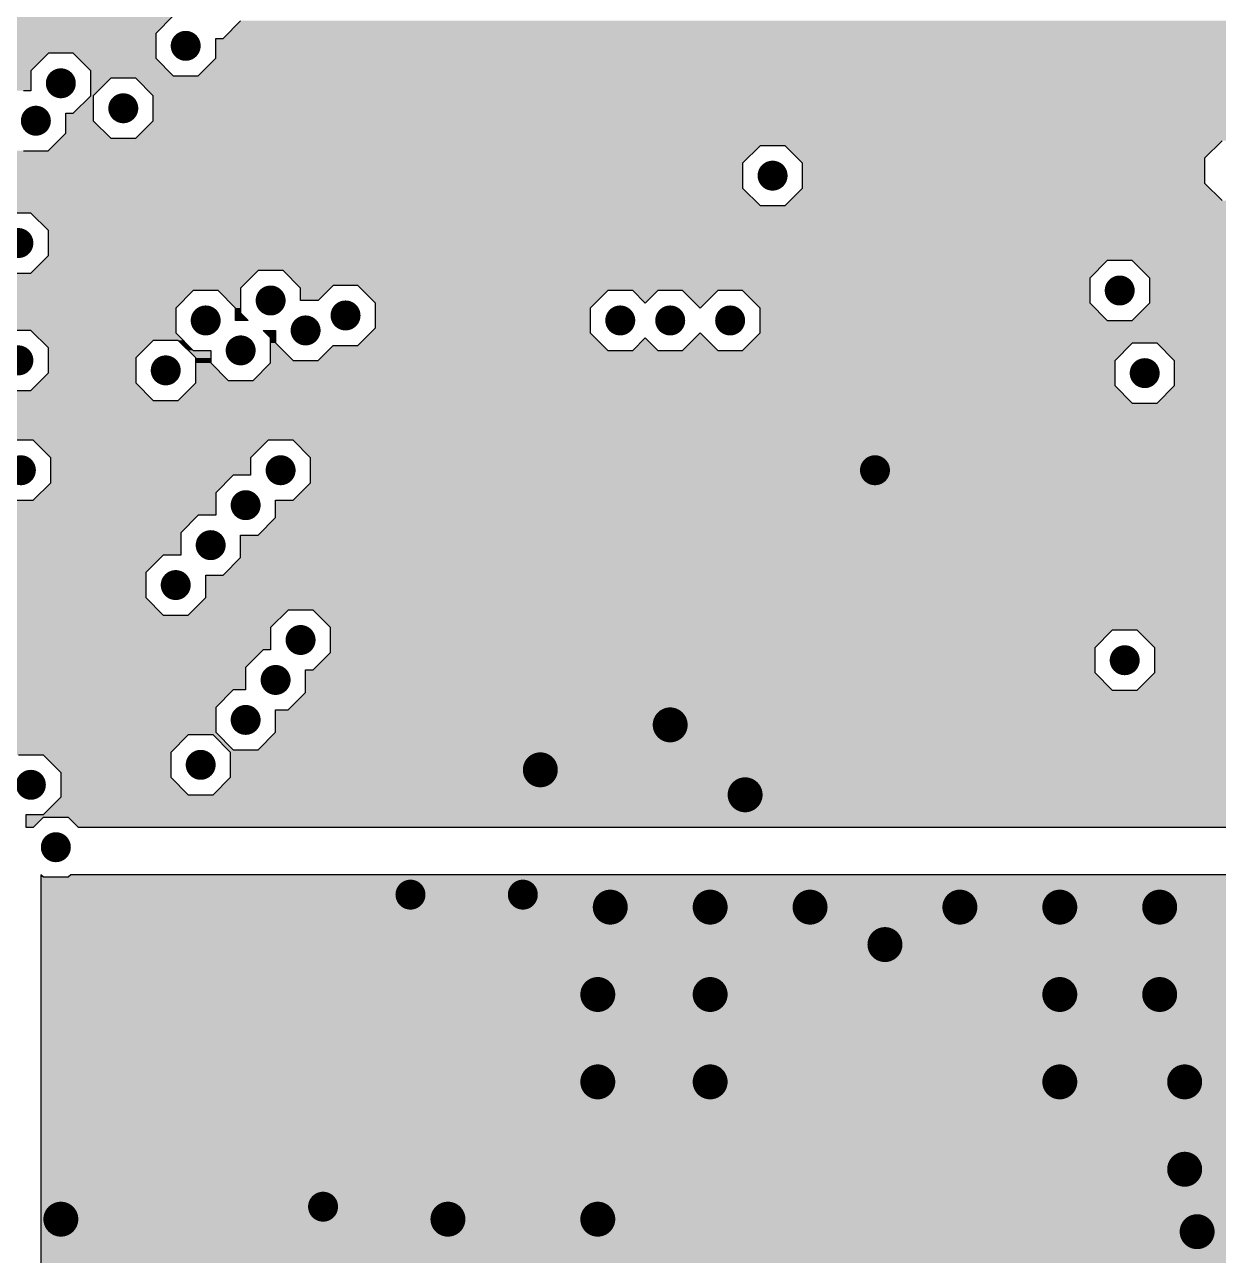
# Model space of a CAD drawing. Extents: x 295 to 953, y 10 to 290.
# Drawn here: x 640.03 to 687.83, y 111.55 to 160.85 of the extents above; entities that cross this region are included whole.
import ezdxf

# ---------------------------------------------------------------- set-up
doc = ezdxf.new("R2010")
doc.units = 0
doc.header["$LTSCALE"] = 5
doc.header["$MEASUREMENT"] = 0
doc.layers.get('0').update_dxf_attribs({"linetype": 'CONTINUOUS', "lineweight": 25})
doc.layers.add('17_GND_GBR', color=3, linetype='CONTINUOUS')

msp = doc.modelspace()

# ---------------------------------------------------------------- linework, layer by layer
for points, const_width in [([(646.178, 160, 1), (646.778, 160, 1)], 0.6), ([(641.178, 158.5, 1), (641.778, 158.5, 1)], 0.6), ([(643.678, 157.5, 1), (644.278, 157.5, 1)], 0.6), ([(640.178, 157, 1), (640.778, 157, 1)], 0.6), ([(669.678, 154.8, 1), (670.278, 154.8, 1)], 0.6), ([(639.478, 152.1, 1), (640.078, 152.1, 1)], 0.6), ([(649.578, 149.8, 1), (650.178, 149.8, 1)], 0.6), ([(683.578, 150.2, 1), (684.178, 150.2, 1)], 0.6), ([(646.978, 149, 1), (647.578, 149, 1)], 0.6), ([(652.578, 149.2, 1), (653.178, 149.2, 1)], 0.6), ([(663.578, 149, 1), (664.178, 149, 1)], 0.6), ([(665.578, 149, 1), (666.178, 149, 1)], 0.6), ([(667.978, 149, 1), (668.578, 149, 1)], 0.6), ([(650.978, 148.6, 1), (651.578, 148.6, 1)], 0.6), ([(648.378, 147.8, 1), (648.978, 147.8, 1)], 0.6), ([(639.478, 147.4, 1), (640.078, 147.4, 1)], 0.6), ([(645.378, 147, 1), (645.978, 147, 1)], 0.6), ([(684.578, 146.89, 1), (685.178, 146.89, 1)], 0.6), ([(639.578, 143, 1), (640.178, 143, 1)], 0.6), ([(649.978, 143, 1), (650.578, 143, 1)], 0.6), ([(673.778, 143, 1), (674.378, 143, 1)], 0.6), ([(648.578, 141.6, 1), (649.178, 141.6, 1)], 0.6), ([(647.178, 140, 1), (647.778, 140, 1)], 0.6), ([(645.778, 138.4, 1), (646.378, 138.4, 1)], 0.6), ([(650.778, 136.2, 1), (651.378, 136.2, 1)], 0.6), ([(683.778, 135.39, 1), (684.378, 135.39, 1)], 0.6), ([(649.778, 134.6, 1), (650.378, 134.6, 1)], 0.6), ([(648.578, 133, 1), (649.178, 133, 1)], 0.6), ([(665.528, 132.8, 1), (666.228, 132.8, 1)], 0.7), ([(646.778, 131.2, 1), (647.378, 131.2, 1)], 0.6), ([(660.328, 131, 1), (661.028, 131, 1)], 0.7), ([(639.978, 130.4, 1), (640.578, 130.4, 1)], 0.6), ([(668.528, 130, 1), (669.228, 130, 1)], 0.7), ([(640.978, 127.9, 1), (641.578, 127.9, 1)], 0.6), ([(655.178, 126, 1), (655.778, 126, 1)], 0.6), ([(659.678, 126, 1), (660.278, 126, 1)], 0.6), ([(663.128, 125.5, 1), (663.828, 125.5, 1)], 0.7), ([(667.128, 125.5, 1), (667.828, 125.5, 1)], 0.7), ([(671.128, 125.5, 1), (671.828, 125.5, 1)], 0.7), ([(677.128, 125.5, 1), (677.828, 125.5, 1)], 0.7), ([(681.128, 125.5, 1), (681.828, 125.5, 1)], 0.7), ([(685.128, 125.5, 1), (685.828, 125.5, 1)], 0.7), ([(674.128, 124, 1), (674.828, 124, 1)], 0.7), ([(662.628, 122, 1), (663.328, 122, 1)], 0.7), ([(667.128, 122, 1), (667.828, 122, 1)], 0.7), ([(681.128, 122, 1), (681.828, 122, 1)], 0.7), ([(685.128, 122, 1), (685.828, 122, 1)], 0.7), ([(662.628, 118.5, 1), (663.328, 118.5, 1)], 0.7), ([(667.128, 118.5, 1), (667.828, 118.5, 1)], 0.7), ([(681.128, 118.5, 1), (681.828, 118.5, 1)], 0.7), ([(686.128, 118.5, 1), (686.828, 118.5, 1)], 0.7), ([(686.128, 115, 1), (686.828, 115, 1)], 0.7), ([(651.678, 113.5, 1), (652.278, 113.5, 1)], 0.6), ([(641.128, 113, 1), (641.828, 113, 1)], 0.7), ([(656.628, 113, 1), (657.328, 113, 1)], 0.7), ([(662.628, 113, 1), (663.328, 113, 1)], 0.7), ([(686.628, 112.5, 1), (687.328, 112.5, 1)], 0.7)]:
    msp.add_lwpolyline(points, format="xyb", close=True, dxfattribs=dict(const_width=const_width))
at = {"layer": '17_GND_GBR', "color": 7}
for p, q in [((645.98, 161.2), (645.278, 160.498)), ((647.976, 160.3), (648.678, 161.002)), ((645.278, 160.498), (645.278, 159.502)), ((647.678, 160.3), (647.976, 160.3)), ((647.678, 159.502), (647.678, 160.3)), ((640.98, 159.7), (640.278, 158.998)), ((641.976, 159.7), (640.98, 159.7)), ((642.678, 158.998), (641.976, 159.7)), ((645.278, 159.502), (645.98, 158.8)), ((646.976, 158.8), (647.678, 159.502)), ((640.278, 158.998), (640.278, 158.2)), ((642.678, 158.002), (642.678, 158.998)), ((645.98, 158.8), (646.976, 158.8)), ((643.48, 158.7), (642.778, 157.998)), ((644.476, 158.7), (643.48, 158.7)), ((645.178, 157.998), (644.476, 158.7)), ((640.278, 158.2), (639.98, 158.2)), ((641.976, 157.3), (642.678, 158.002)), ((642.778, 157.998), (642.778, 157.002)), ((645.178, 157.002), (645.178, 157.998)), ((641.678, 157.3), (641.976, 157.3)), ((641.678, 156.502), (641.678, 157.3)), ((642.778, 157.002), (643.48, 156.3)), ((644.476, 156.3), (645.178, 157.002)), ((640.976, 155.8), (641.678, 156.502)), ((643.48, 156.3), (644.476, 156.3)), ((639.98, 155.8), (640.976, 155.8)), ((669.48, 156), (668.778, 155.298)), ((670.476, 156), (669.48, 156)), ((671.178, 155.298), (670.476, 156)), ((687.98, 156.2), (687.278, 155.498)), ((668.778, 155.298), (668.778, 154.302)), ((671.178, 154.302), (671.178, 155.298)), ((687.278, 155.498), (687.278, 154.502)), ((687.278, 154.502), (687.98, 153.8)), ((668.778, 154.302), (669.48, 153.6)), ((670.476, 153.6), (671.178, 154.302)), ((669.48, 153.6), (670.476, 153.6)), ((640.276, 153.3), (639.28, 153.3)), ((640.978, 152.598), (640.276, 153.3)), ((640.978, 151.602), (640.978, 152.598)), ((640.276, 150.9), (640.978, 151.602)), ((683.38, 151.4), (682.678, 150.698)), ((684.376, 151.4), (683.38, 151.4)), ((685.078, 150.698), (684.376, 151.4)), ((639.28, 150.9), (640.276, 150.9)), ((649.38, 151), (648.678, 150.298)), ((650.376, 151), (649.38, 151)), ((651.078, 150.298), (650.376, 151)), ((652.38, 150.4), (651.778, 149.798)), ((653.376, 150.4), (652.38, 150.4)), ((654.078, 149.698), (653.376, 150.4)), ((682.678, 150.698), (682.678, 149.702)), ((685.078, 149.702), (685.078, 150.698)), ((646.78, 150.2), (646.078, 149.498)), ((647.776, 150.2), (646.78, 150.2)), ((648.478, 149.498), (647.776, 150.2)), ((648.678, 150.298), (648.678, 149.302)), ((651.078, 149.8), (651.078, 150.298)), ((663.38, 150.2), (662.678, 149.498)), ((664.376, 150.2), (663.38, 150.2)), ((664.878, 149.698), (664.376, 150.2)), ((665.38, 150.2), (664.878, 149.698)), ((666.376, 150.2), (665.38, 150.2)), ((667.078, 149.498), (666.376, 150.2)), ((667.78, 150.2), (667.078, 149.498)), ((668.776, 150.2), (667.78, 150.2)), ((669.478, 149.498), (668.776, 150.2)), ((646.078, 149.498), (646.078, 148.502)), ((648.478, 149), (648.478, 149.498)), ((651.776, 149.8), (651.078, 149.8)), ((651.778, 149.798), (651.776, 149.8)), ((654.078, 148.702), (654.078, 149.698)), ((662.678, 149.498), (662.678, 148.502)), ((669.478, 148.502), (669.478, 149.498)), ((682.678, 149.702), (683.38, 149)), ((684.376, 149), (685.078, 149.702)), ((648.98, 149), (648.478, 149)), ((648.678, 149.302), (648.98, 149)), ((683.38, 149), (684.376, 149)), ((640.276, 148.6), (639.28, 148.6)), ((640.978, 147.898), (640.276, 148.6)), ((646.078, 148.502), (646.78, 147.8)), ((649.576, 148.6), (650.078, 148.6)), ((649.878, 148.298), (649.576, 148.6)), ((650.078, 148.6), (650.078, 148.102)), ((653.376, 148), (654.078, 148.702)), ((662.678, 148.502), (663.38, 147.8)), ((666.376, 147.8), (667.078, 148.502)), ((667.078, 148.502), (667.78, 147.8)), ((668.776, 147.8), (669.478, 148.502)), ((645.18, 148.2), (644.478, 147.498)), ((646.176, 148.2), (645.18, 148.2)), ((646.878, 147.498), (646.176, 148.2)), ((649.878, 147.302), (649.878, 148.298)), ((650.078, 148.102), (650.78, 147.4)), ((651.776, 147.4), (652.378, 148.002)), ((652.378, 148.002), (652.38, 148)), ((652.38, 148), (653.376, 148)), ((664.376, 147.8), (664.878, 148.302)), ((664.878, 148.302), (665.38, 147.8)), ((684.38, 148.09), (683.678, 147.388)), ((685.376, 148.09), (684.38, 148.09)), ((686.078, 147.388), (685.376, 148.09)), ((640.978, 146.902), (640.978, 147.898)), ((644.478, 147.498), (644.478, 146.502)), ((646.78, 147.8), (647.478, 147.8)), ((646.878, 146.502), (646.878, 147.498)), ((647.478, 147.8), (647.478, 147.302)), ((663.38, 147.8), (664.376, 147.8)), ((665.38, 147.8), (666.376, 147.8)), ((667.78, 147.8), (668.776, 147.8)), ((647.478, 147.302), (648.18, 146.6)), ((649.176, 146.6), (649.878, 147.302)), ((650.78, 147.4), (651.776, 147.4)), ((683.678, 147.388), (683.678, 146.392)), ((686.078, 146.392), (686.078, 147.388)), ((640.276, 146.2), (640.978, 146.902)), ((644.478, 146.502), (645.18, 145.8)), ((646.176, 145.8), (646.878, 146.502)), ((648.18, 146.6), (649.176, 146.6)), ((639.28, 146.2), (640.276, 146.2)), ((683.678, 146.392), (684.38, 145.69)), ((685.376, 145.69), (686.078, 146.392)), ((645.18, 145.8), (646.176, 145.8)), ((684.38, 145.69), (685.376, 145.69)), ((640.376, 144.2), (639.38, 144.2)), ((641.078, 143.498), (640.376, 144.2)), ((649.78, 144.2), (649.078, 143.498)), ((650.776, 144.2), (649.78, 144.2)), ((651.478, 143.498), (650.776, 144.2)), ((641.078, 142.502), (641.078, 143.498)), ((649.078, 143.498), (649.078, 142.8)), ((651.478, 142.502), (651.478, 143.498)), ((640.376, 141.8), (641.078, 142.502)), ((648.38, 142.8), (647.678, 142.098)), ((649.078, 142.8), (648.38, 142.8)), ((650.776, 141.8), (651.478, 142.502)), ((647.678, 142.098), (647.678, 141.2)), ((639.38, 141.8), (640.376, 141.8)), ((650.078, 141.8), (650.776, 141.8)), ((650.078, 141.102), (650.078, 141.8)), ((646.98, 141.2), (646.278, 140.498)), ((647.678, 141.2), (646.98, 141.2)), ((649.376, 140.4), (650.078, 141.102)), ((646.278, 140.498), (646.278, 139.6)), ((648.678, 140.4), (649.376, 140.4)), ((648.678, 139.502), (648.678, 140.4)), ((645.58, 139.6), (644.878, 138.898)), ((646.278, 139.6), (645.58, 139.6)), ((647.976, 138.8), (648.678, 139.502)), ((644.878, 138.898), (644.878, 137.902)), ((647.278, 138.8), (647.976, 138.8)), ((647.278, 137.902), (647.278, 138.8)), ((644.878, 137.902), (645.58, 137.2)), ((646.576, 137.2), (647.278, 137.902)), ((645.58, 137.2), (646.576, 137.2)), ((650.58, 137.4), (649.878, 136.698)), ((651.576, 137.4), (650.58, 137.4)), ((652.278, 136.698), (651.576, 137.4)), ((649.878, 136.698), (649.878, 135.8)), ((652.278, 135.702), (652.278, 136.698)), ((683.58, 136.59), (682.878, 135.888)), ((684.576, 136.59), (683.58, 136.59)), ((685.278, 135.888), (684.576, 136.59)), ((649.58, 135.8), (648.878, 135.098)), ((649.878, 135.8), (649.58, 135.8)), ((651.576, 135), (652.278, 135.702)), ((682.878, 135.888), (682.878, 134.892)), ((685.278, 134.892), (685.278, 135.888)), ((648.878, 135.098), (648.878, 134.2)), ((651.278, 135), (651.576, 135)), ((651.278, 134.102), (651.278, 135)), ((682.878, 134.892), (683.58, 134.19)), ((684.576, 134.19), (685.278, 134.892)), ((648.38, 134.2), (647.678, 133.498)), ((648.878, 134.2), (648.38, 134.2)), ((650.576, 133.4), (651.278, 134.102)), ((683.58, 134.19), (684.576, 134.19)), ((647.678, 133.498), (647.678, 132.502)), ((650.078, 133.4), (650.576, 133.4)), ((650.078, 132.502), (650.078, 133.4)), ((646.58, 132.4), (645.878, 131.698)), ((647.576, 132.4), (646.58, 132.4)), ((648.278, 131.698), (647.576, 132.4)), ((647.678, 132.502), (648.38, 131.8)), ((649.376, 131.8), (650.078, 132.502)), ((645.878, 131.698), (645.878, 130.702)), ((648.278, 130.702), (648.278, 131.698)), ((648.38, 131.8), (649.376, 131.8)), ((639.78, 131.6), (640.776, 131.6)), ((640.776, 131.6), (641.478, 130.898)), ((641.478, 130.898), (641.478, 129.902)), ((645.878, 130.702), (646.58, 130)), ((647.576, 130), (648.278, 130.702)), ((641.478, 129.902), (640.776, 129.2)), ((646.58, 130), (647.576, 130)), ((640.078, 129.2), (640.078, 128.702)), ((640.776, 129.2), (640.078, 129.2)), ((640.078, 128.702), (640.076, 128.7)), ((640.076, 128.7), (640.38, 128.7)), ((640.38, 128.7), (640.78, 129.1)), ((640.78, 129.1), (641.776, 129.1)), ((641.776, 129.1), (642.176, 128.7)), ((642.176, 128.7), (700.278, 128.7)), ((640.678, 126.8), (640.678, 86.2)), ((640.68, 126.8), (640.678, 126.8)), ((640.78, 126.7), (640.68, 126.8)), ((641.876, 126.8), (641.776, 126.7)), ((702.678, 126.8), (641.876, 126.8)), ((641.776, 126.7), (640.78, 126.7))]:
    msp.add_line(p, q, dxfattribs=at)
for points in [[(572.678, 160.502), (572.678, 161.2), (645.282, 160.502), (645.98, 161.2)], [(647.976, 160.3), (648.476, 160.8), (721.38, 160.3), (721.88, 160.8)], [(648.476, 160.8), (648.678, 161.002), (734.58, 160.8), (734.378, 161.002)], [(648.476, 160.8), (648.476, 160.8), (721.88, 160.8), (722.876, 160.8)], [(572.572, 160.396), (572.674, 160.498), (645.278, 160.396), (645.278, 160.498)], [(572.714, 160.39), (572.572, 160.396), (645.278, 160.39), (645.278, 160.396)], [(572.674, 160.498), (572.678, 160.502), (645.278, 160.498), (645.282, 160.502)], [(572.946, 160.354), (572.714, 160.39), (645.278, 160.354), (645.278, 160.39)], [(573.176, 160.298), (572.946, 160.354), (645.278, 160.298), (645.278, 160.354)], [(573.396, 160.218), (573.176, 160.298), (645.278, 160.218), (645.278, 160.298)], [(647.678, 160.098), (647.678, 160.3), (721.178, 160.098), (721.38, 160.3)], [(573.61, 160.118), (573.396, 160.218), (645.278, 160.118), (645.278, 160.218)], [(573.639, 160.1), (573.61, 160.118), (645.278, 160.1), (645.278, 160.118)], [(596.376, 159.7), (595.976, 160.1), (645.278, 159.7), (645.278, 160.1)], [(647.678, 159.9), (647.678, 160.098), (721.178, 159.9), (721.178, 160.098)], [(647.678, 159.502), (647.678, 159.9), (714.582, 159.502), (714.98, 159.9)], [(647.678, 159.9), (647.678, 159.9), (714.98, 159.9), (715.976, 159.9)], [(635.678, 158.998), (634.976, 159.7), (640.278, 158.998), (640.98, 159.7)], [(634.976, 159.7), (634.976, 159.7), (640.98, 159.7), (641.976, 159.7)], [(642.174, 159.502), (641.976, 159.7), (645.278, 159.502), (645.278, 159.7)], [(642.678, 158.998), (642.174, 159.502), (645.782, 158.998), (645.278, 159.502)], [(647.374, 159.198), (647.678, 159.502), (714.278, 159.198), (714.582, 159.502)], [(635.678, 158.2), (635.678, 158.998), (640.278, 158.2), (640.278, 158.998)], [(642.678, 158.8), (642.678, 158.998), (645.98, 158.8), (645.782, 158.998)], [(642.678, 158.7), (642.678, 158.8), (714.278, 158.7), (714.278, 158.8)], [(646.976, 158.8), (647.374, 159.198), (714.278, 158.8), (714.278, 159.198)], [(642.678, 158.002), (642.678, 158.7), (642.782, 158.002), (643.48, 158.7)], [(642.678, 158.7), (642.678, 158.7), (643.48, 158.7), (644.476, 158.7)], [(644.974, 158.202), (644.476, 158.7), (714.278, 158.202), (714.278, 158.7)], [(635.678, 158.2), (635.678, 158.2), (639.98, 158.2), (640.278, 158.2)], [(641.976, 157.3), (642.674, 157.998), (642.778, 157.3), (642.778, 157.998)], [(642.674, 157.998), (642.678, 158.002), (642.778, 157.998), (642.782, 158.002)], [(645.178, 157.998), (644.974, 158.202), (714.482, 157.998), (714.278, 158.202)], [(645.178, 157.5), (645.178, 157.998), (714.98, 157.5), (714.482, 157.998)], [(641.678, 157.002), (641.678, 157.3), (642.778, 157.002), (642.778, 157.3)], [(645.178, 157.002), (645.178, 157.5), (731.582, 157.002), (732.08, 157.5)], [(641.678, 156.502), (641.678, 157.002), (643.278, 156.502), (642.778, 157.002)], [(644.476, 156.3), (645.174, 156.998), (731.578, 156.3), (731.578, 156.998)], [(645.174, 156.998), (645.178, 157.002), (731.578, 156.998), (731.582, 157.002)], [(641.376, 156.2), (641.476, 156.3), (731.578, 156.2), (731.578, 156.3)], [(641.476, 156.3), (641.678, 156.502), (643.48, 156.3), (643.278, 156.502)], [(629.478, 155.298), (628.976, 155.8), (668.778, 155.298), (669.28, 155.8)], [(628.976, 155.8), (628.976, 155.8), (640.276, 155.8), (639.98, 155.8)], [(640.976, 155.8), (641.176, 156), (669.28, 155.8), (669.48, 156)], [(641.176, 156), (641.376, 156.2), (687.78, 156), (687.98, 156.2)], [(641.176, 156), (641.176, 156), (669.48, 156), (670.476, 156)], [(641.376, 156.2), (641.376, 156.2), (687.98, 156.2), (688.976, 156.2)], [(670.978, 155.498), (670.476, 156), (687.278, 155.498), (687.78, 156)], [(629.478, 154.302), (629.478, 155.298), (668.778, 154.302), (668.778, 155.298)], [(671.178, 155.298), (670.978, 155.498), (687.278, 155.298), (687.278, 155.498)], [(671.178, 154.502), (671.178, 155.298), (687.278, 154.502), (687.278, 155.298)], [(671.178, 154.302), (671.178, 154.502), (687.478, 154.302), (687.278, 154.502)], [(628.976, 153.8), (629.478, 154.302), (669.28, 153.8), (668.778, 154.302)], [(670.676, 153.8), (671.178, 154.302), (687.98, 153.8), (687.478, 154.302)], [(621.178, 153.3), (621.178, 153.6), (794.278, 153.3), (794.278, 153.6)], [(628.776, 153.6), (628.976, 153.8), (669.48, 153.6), (669.28, 153.8)], [(670.476, 153.6), (670.676, 153.8), (794.278, 153.6), (794.278, 153.8)], [(621.178, 153.3), (621.178, 153.3), (639.28, 153.3), (640.276, 153.3)], [(640.376, 153.2), (640.276, 153.3), (794.278, 153.2), (794.278, 153.3)], [(640.978, 152.598), (640.376, 153.2), (692.878, 152.598), (693.48, 153.2)], [(640.376, 153.2), (640.376, 153.2), (693.48, 153.2), (694.476, 153.2)], [(640.978, 152.498), (640.978, 152.598), (692.778, 152.498), (692.878, 152.598)], [(640.978, 151.602), (640.978, 152.498), (692.778, 151.602), (692.778, 152.498)], [(640.376, 151), (640.776, 151.4), (682.98, 151), (683.38, 151.4)], [(640.776, 151.4), (640.878, 151.502), (692.88, 151.4), (692.778, 151.502)], [(640.776, 151.4), (640.776, 151.4), (683.38, 151.4), (684.376, 151.4)], [(640.878, 151.502), (640.978, 151.602), (692.778, 151.502), (692.778, 151.602)], [(684.976, 150.8), (684.376, 151.4), (693.48, 150.8), (692.88, 151.4)], [(626.678, 150.898), (626.676, 150.9), (649.278, 150.898), (649.28, 150.9)], [(626.676, 150.9), (626.676, 150.9), (640.276, 150.9), (639.28, 150.9)], [(626.678, 150.298), (626.678, 150.898), (648.678, 150.298), (649.278, 150.898)], [(640.276, 150.9), (640.376, 151), (649.28, 150.9), (649.38, 151)], [(640.376, 151), (640.376, 151), (649.38, 151), (650.376, 151)], [(650.678, 150.698), (650.376, 151), (682.678, 150.698), (682.98, 151)], [(650.976, 150.4), (650.678, 150.698), (682.678, 150.4), (682.678, 150.698)], [(651.078, 150.298), (650.976, 150.4), (652.278, 150.298), (652.38, 150.4)], [(650.976, 150.4), (650.976, 150.4), (652.38, 150.4), (653.376, 150.4)], [(653.576, 150.2), (653.376, 150.4), (682.678, 150.2), (682.678, 150.4)], [(685.078, 150.698), (684.976, 150.8), (704.478, 150.698), (704.58, 150.8)], [(685.078, 150.498), (685.078, 150.698), (704.278, 150.498), (704.478, 150.698)], [(685.078, 149.702), (685.078, 150.498), (704.278, 149.702), (704.278, 150.498)], [(626.678, 150.2), (626.678, 150.298), (648.678, 150.2), (648.678, 150.298)], [(626.678, 150), (626.678, 150.2), (646.58, 150), (646.78, 150.2)], [(626.678, 150.2), (626.678, 150.2), (646.78, 150.2), (647.776, 150.2)], [(627.878, 149.498), (627.376, 150), (646.078, 149.498), (646.58, 150)], [(648.478, 149.498), (647.776, 150.2), (648.678, 149.498), (648.678, 150.2)], [(651.078, 149.8), (651.078, 150.298), (651.78, 149.8), (652.278, 150.298)], [(654.078, 149.698), (653.576, 150.2), (662.878, 149.698), (663.38, 150.2)], [(653.576, 150.2), (653.576, 150.2), (663.38, 150.2), (664.376, 150.2)], [(664.878, 149.698), (664.376, 150.2), (664.878, 149.698), (665.38, 150.2)], [(664.376, 150.2), (664.376, 150.2), (665.38, 150.2), (666.376, 150.2)], [(667.078, 149.498), (666.376, 150.2), (667.078, 149.498), (667.78, 150.2)], [(666.376, 150.2), (666.376, 150.2), (667.78, 150.2), (668.776, 150.2)], [(669.274, 149.702), (668.776, 150.2), (682.678, 149.702), (682.678, 150.2)], [(628.078, 149.298), (627.878, 149.498), (646.078, 149.298), (646.078, 149.498)], [(648.478, 149.302), (648.478, 149.498), (648.678, 149.302), (648.678, 149.498)], [(651.776, 149.8), (651.078, 149.8), (651.779, 149.8), (651.78, 149.8)], [(651.778, 149.798), (651.776, 149.8), (651.778, 149.798), (651.779, 149.8)], [(654.078, 149.498), (654.078, 149.698), (662.678, 149.498), (662.878, 149.698)], [(654.078, 148.702), (654.078, 149.498), (662.678, 148.702), (662.678, 149.498)], [(669.478, 149.498), (669.274, 149.702), (682.882, 149.498), (682.678, 149.702)], [(669.478, 149), (669.478, 149.498), (683.38, 149), (682.882, 149.498)], [(684.376, 149), (684.878, 149.502), (704.78, 149), (704.278, 149.502)], [(684.878, 149.502), (685.078, 149.702), (704.278, 149.502), (704.278, 149.702)], [(628.078, 148.6), (628.078, 149.298), (646.078, 148.6), (646.078, 149.298)], [(648.478, 149), (648.478, 149.302), (648.979, 149), (648.678, 149.302)], [(669.478, 148.8), (669.478, 149), (704.98, 148.8), (704.78, 149)], [(628.078, 148.6), (628.078, 148.6), (639.28, 148.6), (640.276, 148.6)], [(640.374, 148.502), (640.276, 148.6), (646.078, 148.502), (646.078, 148.6)], [(640.47, 148.406), (640.374, 148.502), (646.176, 148.406), (646.078, 148.502)], [(640.676, 148.2), (640.47, 148.406), (646.381, 148.2), (646.176, 148.406)], [(649.878, 148.298), (649.576, 148.6), (650.078, 148.298), (650.078, 148.6)], [(649.576, 148.6), (649.576, 148.6), (650.078, 148.6), (649.576, 148.6)], [(653.376, 148), (653.878, 148.502), (663.18, 148), (662.678, 148.502)], [(653.878, 148.502), (654.078, 148.702), (662.678, 148.502), (662.678, 148.702)], [(666.376, 147.8), (667.078, 148.502), (667.78, 147.8), (667.078, 148.502)], [(669.066, 148.09), (669.478, 148.502), (720.39, 148.09), (719.978, 148.502)], [(669.478, 148.602), (669.478, 148.8), (719.878, 148.602), (719.878, 148.8)], [(669.478, 148.502), (669.478, 148.602), (719.978, 148.502), (719.878, 148.602)], [(640.978, 147.898), (640.676, 148.2), (644.878, 147.898), (645.18, 148.2)], [(640.676, 148.2), (640.676, 148.2), (645.18, 148.2), (646.176, 148.2)], [(646.576, 147.8), (646.176, 148.2), (646.78, 147.8), (646.381, 148.2)], [(649.878, 148.102), (649.878, 148.298), (650.078, 148.102), (650.078, 148.298)], [(649.878, 147.406), (649.878, 148.102), (650.776, 147.406), (650.078, 148.102)], [(652.176, 147.8), (652.376, 148), (663.38, 147.8), (663.18, 148)], [(652.376, 148), (652.378, 148.002), (652.38, 148), (652.378, 148.002)], [(664.376, 147.8), (664.878, 148.302), (665.38, 147.8), (664.878, 148.302)], [(668.776, 147.8), (669.066, 148.09), (684.09, 147.8), (684.38, 148.09)], [(669.066, 148.09), (669.066, 148.09), (684.38, 148.09), (685.376, 148.09)], [(685.566, 147.9), (685.376, 148.09), (720.58, 147.9), (720.39, 148.09)], [(685.906, 147.56), (685.566, 147.9), (794.277, 147.56), (794.277, 147.9)], [(640.978, 147.498), (640.978, 147.898), (644.478, 147.498), (644.878, 147.898)], [(640.978, 146.902), (640.978, 147.498), (644.478, 146.902), (644.478, 147.498)], [(646.878, 147.498), (646.576, 147.8), (647.478, 147.498), (647.478, 147.8)], [(646.576, 147.8), (646.576, 147.8), (647.478, 147.8), (646.78, 147.8)], [(646.878, 147.302), (646.878, 147.498), (647.478, 147.302), (647.478, 147.498)], [(651.776, 147.4), (652.176, 147.8), (683.69, 147.4), (684.09, 147.8)], [(686.078, 147.388), (685.906, 147.56), (724.196, 147.388), (724.368, 147.56)], [(685.906, 147.56), (685.906, 147.56), (724.368, 147.56), (726.108, 147.56)], [(646.878, 146.6), (646.878, 147.302), (648.18, 146.6), (647.478, 147.302)], [(649.176, 146.6), (649.878, 147.302), (683.678, 146.6), (683.678, 147.302)], [(649.878, 147.4), (649.878, 147.406), (650.78, 147.4), (650.776, 147.406)], [(649.878, 147.388), (649.878, 147.4), (683.678, 147.388), (683.69, 147.4)], [(649.878, 147.4), (649.878, 147.4), (651.576, 147.4), (650.78, 147.4)], [(649.878, 147.302), (649.878, 147.388), (683.678, 147.302), (683.678, 147.388)], [(686.078, 147.18), (686.078, 147.388), (723.988, 147.18), (724.196, 147.388)], [(686.078, 146.392), (686.078, 147.18), (694.32, 146.392), (695.108, 147.18)], [(686.078, 147.18), (686.078, 147.18), (695.108, 147.18), (696.848, 147.18)], [(640.376, 146.3), (640.578, 146.502), (644.68, 146.3), (644.478, 146.502)], [(640.578, 146.502), (640.978, 146.902), (644.478, 146.502), (644.478, 146.902)], [(646.768, 146.392), (646.878, 146.502), (683.678, 146.392), (683.678, 146.502)], [(646.878, 146.502), (646.878, 146.6), (683.678, 146.502), (683.678, 146.6)], [(623.678, 145.8), (623.678, 146), (645.18, 145.8), (644.98, 146)], [(624.176, 146), (624.376, 146.2), (644.98, 146), (644.78, 146.2)], [(640.276, 146.2), (640.376, 146.3), (644.78, 146.2), (644.68, 146.3)], [(646.176, 145.8), (646.768, 146.392), (684.27, 145.8), (683.678, 146.392)], [(685.376, 145.69), (685.636, 145.95), (693.878, 145.69), (693.878, 145.95)], [(685.636, 145.95), (686.078, 146.392), (693.878, 145.95), (694.32, 146.392)], [(623.678, 145.69), (623.678, 145.8), (684.38, 145.69), (684.27, 145.8)], [(623.678, 145.6), (623.678, 145.69), (693.878, 145.6), (693.878, 145.69)], [(623.678, 145.69), (623.678, 145.69), (684.576, 145.69), (684.38, 145.69)], [(638.478, 144.898), (637.776, 145.6), (693.878, 144.898), (693.878, 145.6)], [(638.478, 144.21), (638.478, 144.898), (693.878, 144.21), (693.878, 144.898)], [(638.478, 144.2), (638.478, 144.21), (693.888, 144.2), (693.878, 144.21)], [(638.478, 144.2), (638.478, 144.2), (639.38, 144.2), (640.376, 144.2)], [(641.078, 143.498), (640.376, 144.2), (649.078, 143.498), (649.78, 144.2)], [(640.376, 144.2), (640.376, 144.2), (649.78, 144.2), (650.776, 144.2)], [(651.478, 143.498), (650.776, 144.2), (694.59, 143.498), (693.888, 144.2)], [(641.078, 142.8), (641.078, 143.498), (649.078, 142.8), (649.078, 143.498)], [(651.478, 142.98), (651.478, 143.498), (695.108, 142.98), (694.59, 143.498)], [(651.478, 142.918), (651.478, 142.98), (790.26, 142.918), (790.289, 142.98)], [(651.478, 142.98), (651.478, 142.98), (696.848, 142.98), (695.108, 142.98)], [(640.674, 142.098), (641.078, 142.502), (647.678, 142.098), (648.082, 142.502)], [(641.078, 142.502), (641.078, 142.8), (648.082, 142.502), (648.38, 142.8)], [(641.078, 142.8), (641.078, 142.8), (648.38, 142.8), (649.078, 142.8)], [(651.444, 142.468), (651.478, 142.502), (790.124, 142.468), (790.132, 142.502)], [(651.478, 142.698), (651.478, 142.918), (790.18, 142.698), (790.26, 142.918)], [(651.478, 142.502), (651.478, 142.698), (790.132, 142.502), (790.18, 142.698)], [(640.376, 141.8), (640.674, 142.098), (647.678, 141.8), (647.678, 142.098)], [(650.776, 141.8), (651.076, 142.1), (694.808, 141.8), (695.108, 142.1)], [(651.076, 142.1), (651.212, 142.236), (790.082, 142.1), (790.088, 142.236)], [(651.076, 142.1), (651.076, 142.1), (695.108, 142.1), (696.848, 142.1)], [(651.212, 142.236), (651.444, 142.468), (790.088, 142.236), (790.124, 142.468)], [(607.278, 141.6), (607.278, 141.8), (647.678, 141.6), (647.678, 141.8)], [(638.776, 141.2), (638.376, 141.6), (647.678, 141.2), (647.678, 141.6)], [(650.078, 141.102), (650.078, 141.8), (690.082, 141.102), (690.78, 141.8)], [(650.078, 141.8), (650.078, 141.8), (690.78, 141.8), (691.776, 141.8)], [(639.078, 140.898), (638.776, 141.2), (646.678, 140.898), (646.98, 141.2)], [(638.776, 141.2), (638.776, 141.2), (646.98, 141.2), (647.678, 141.2)], [(649.376, 140.4), (650.074, 141.098), (690.078, 140.4), (690.078, 141.098)], [(650.074, 141.098), (650.078, 141.102), (690.078, 141.098), (690.082, 141.102)], [(639.078, 140.498), (639.078, 140.898), (646.278, 140.498), (646.678, 140.898)], [(639.078, 139.902), (639.078, 140.498), (646.278, 139.902), (646.278, 140.498)], [(648.678, 140.102), (648.678, 140.4), (690.078, 140.102), (690.078, 140.4)], [(648.678, 139.502), (648.678, 140.102), (690.678, 139.502), (690.078, 140.102)], [(638.376, 139.2), (638.776, 139.6), (645.18, 139.2), (645.58, 139.6)], [(638.776, 139.6), (639.078, 139.902), (646.278, 139.6), (646.278, 139.902)], [(638.776, 139.6), (638.776, 139.6), (645.58, 139.6), (646.278, 139.6)], [(635.478, 138.898), (635.478, 139.2), (644.878, 138.898), (645.18, 139.2)], [(647.976, 138.8), (648.306, 139.13), (694.208, 138.8), (693.878, 139.13)], [(648.306, 139.13), (648.576, 139.4), (693.878, 139.13), (693.878, 139.4)], [(648.576, 139.4), (648.678, 139.502), (690.78, 139.4), (690.678, 139.502)], [(635.478, 138.4), (635.478, 138.898), (644.878, 138.4), (644.878, 138.898)], [(647.278, 137.902), (647.278, 138.8), (695.106, 137.902), (694.208, 138.8)], [(647.278, 138.8), (647.278, 138.8), (647.576, 138.8), (647.278, 138.8)], [(636.274, 137.902), (635.776, 138.4), (644.878, 137.902), (644.878, 138.4)], [(636.478, 137.698), (636.274, 137.902), (645.082, 137.698), (644.878, 137.902)], [(636.478, 137.2), (636.478, 137.698), (645.58, 137.2), (645.082, 137.698)], [(646.776, 137.4), (647.276, 137.9), (700.278, 137.4), (700.278, 137.9)], [(647.276, 137.9), (647.278, 137.902), (695.108, 137.9), (695.106, 137.902)], [(647.276, 137.9), (647.276, 137.9), (696.848, 137.9), (695.108, 137.9)], [(636.478, 136.702), (636.478, 137.2), (649.882, 136.702), (650.38, 137.2)], [(646.576, 137.2), (646.776, 137.4), (650.38, 137.2), (650.58, 137.4)], [(646.776, 137.4), (646.776, 137.4), (650.58, 137.4), (651.576, 137.4)], [(651.956, 137.02), (651.576, 137.4), (700.278, 137.02), (700.278, 137.4)], [(635.976, 136.2), (636.474, 136.698), (649.878, 136.2), (649.878, 136.698)], [(636.474, 136.698), (636.478, 136.702), (649.878, 136.698), (649.882, 136.702)], [(652.278, 136.698), (651.956, 137.02), (694.786, 136.698), (695.108, 137.02)], [(651.956, 137.02), (651.956, 137.02), (695.108, 137.02), (696.848, 137.02)], [(652.278, 136.59), (652.278, 136.698), (694.678, 136.59), (694.786, 136.698)], [(652.278, 135.888), (652.278, 136.59), (682.878, 135.888), (683.58, 136.59)], [(652.278, 136.59), (652.278, 136.59), (683.58, 136.59), (684.576, 136.59)], [(685.278, 135.888), (684.576, 136.59), (693.976, 135.888), (694.678, 136.59)], [(635.776, 136), (635.976, 136.2), (649.878, 136), (649.878, 136.2)], [(635.278, 135.8), (635.278, 136), (649.878, 135.8), (649.878, 136)], [(635.278, 135.102), (635.278, 135.8), (648.882, 135.102), (649.58, 135.8)], [(635.278, 135.8), (635.278, 135.8), (649.58, 135.8), (649.878, 135.8)], [(651.576, 135), (652.278, 135.702), (682.878, 135), (682.878, 135.702)], [(652.278, 135.702), (652.278, 135.888), (682.878, 135.702), (682.878, 135.888)], [(685.278, 135.79), (685.278, 135.888), (693.878, 135.79), (693.976, 135.888)], [(685.278, 134.892), (685.278, 135.79), (693.878, 134.892), (693.878, 135.79)], [(634.576, 134.4), (635.274, 135.098), (648.878, 134.4), (648.878, 135.098)], [(635.274, 135.098), (635.278, 135.102), (648.878, 135.098), (648.882, 135.102)], [(651.278, 134.892), (651.278, 135), (682.878, 134.892), (682.878, 135)], [(651.278, 134.19), (651.278, 134.892), (683.58, 134.19), (682.878, 134.892)], [(684.576, 134.19), (685.278, 134.892), (693.878, 134.19), (693.878, 134.892)], [(629.678, 134.2), (629.678, 134.4), (648.878, 134.2), (648.878, 134.4)], [(629.678, 133.502), (629.678, 134.2), (647.682, 133.502), (648.38, 134.2)], [(629.678, 134.2), (629.678, 134.2), (648.38, 134.2), (648.878, 134.2)], [(651.226, 134.05), (651.278, 134.102), (693.878, 134.05), (693.878, 134.102)], [(651.278, 134.102), (651.278, 134.19), (693.878, 134.102), (693.878, 134.19)], [(650.576, 133.4), (651.226, 134.05), (694.528, 133.4), (693.878, 134.05)], [(628.976, 132.8), (629.674, 133.498), (647.678, 132.8), (647.678, 133.498)], [(629.674, 133.498), (629.678, 133.502), (647.678, 133.498), (647.682, 133.502)], [(650.078, 132.82), (650.078, 133.4), (695.108, 132.82), (694.528, 133.4)], [(613.078, 132.502), (613.278, 132.702), (647.678, 132.502), (647.678, 132.702)], [(613.278, 132.702), (613.278, 132.8), (647.678, 132.702), (647.678, 132.8)], [(650.078, 132.502), (650.078, 132.82), (700.278, 132.502), (700.278, 132.82)], [(612.576, 132), (612.976, 132.4), (646.18, 132), (646.58, 132.4)], [(612.976, 132.4), (613.078, 132.502), (647.78, 132.4), (647.678, 132.502)], [(612.976, 132.4), (612.976, 132.4), (646.58, 132.4), (647.576, 132.4)], [(648.176, 131.8), (647.576, 132.4), (648.38, 131.8), (647.78, 132.4)], [(649.376, 131.8), (649.776, 132.2), (697.58, 131.8), (697.98, 132.2)], [(649.776, 132.2), (650.078, 132.502), (700.278, 132.2), (700.278, 132.502)], [(649.776, 132.2), (649.776, 132.2), (697.98, 132.2), (698.976, 132.2)], [(612.278, 131.698), (611.976, 132), (645.878, 131.698), (646.18, 132)], [(612.376, 131.6), (612.278, 131.698), (645.878, 131.6), (645.878, 131.698)], [(648.278, 131.698), (648.176, 131.8), (697.478, 131.698), (697.58, 131.8)], [(648.278, 131.498), (648.278, 131.698), (697.278, 131.498), (697.478, 131.698)], [(612.376, 131.6), (612.376, 131.6), (639.78, 131.6), (640.776, 131.6)], [(641.478, 130.898), (640.776, 131.6), (645.878, 130.898), (645.878, 131.6)], [(648.278, 130.702), (648.278, 131.498), (697.278, 130.702), (697.278, 131.498)], [(641.478, 130.702), (641.478, 130.898), (645.878, 130.702), (645.878, 130.898)], [(641.478, 130), (641.478, 130.702), (646.58, 130), (645.878, 130.702)], [(648.078, 130.502), (648.278, 130.702), (697.278, 130.502), (697.278, 130.702)], [(647.576, 130), (648.078, 130.502), (697.78, 130), (697.278, 130.502)], [(640.776, 129.2), (641.376, 129.8), (700.278, 129.2), (700.278, 129.8)], [(641.376, 129.8), (641.478, 129.902), (697.98, 129.8), (697.878, 129.902)], [(641.478, 129.902), (641.478, 130), (697.878, 129.902), (697.78, 130)], [(640.078, 129.1), (640.078, 129.2), (700.278, 129.1), (700.278, 129.2)], [(640.076, 128.7), (640.078, 128.702), (640.38, 128.7), (640.382, 128.702)], [(640.078, 128.702), (640.078, 129.1), (640.382, 128.702), (640.78, 129.1)], [(640.078, 129.1), (640.078, 129.1), (640.78, 129.1), (641.776, 129.1)], [(642.176, 128.7), (641.776, 129.1), (700.278, 128.7), (700.278, 129.1)], [(640.678, 126.7), (640.678, 126.8), (640.78, 126.7), (640.68, 126.8)], [(640.678, 126.8), (640.678, 126.8), (640.68, 126.8), (640.678, 126.8)], [(641.776, 126.7), (641.876, 126.8), (714.478, 126.7), (714.478, 126.8)], [(641.876, 126.8), (641.876, 126.8), (675.016, 126.8), (641.876, 126.8)], [(640.678, 126.002), (640.678, 126.7), (714.478, 126.002), (714.478, 126.7)], [(640.678, 125.3), (640.678, 126.002), (715.18, 125.3), (714.478, 126.002)], [(640.678, 124.8), (640.678, 125.3), (721.78, 124.8), (722.28, 125.3)], [(640.678, 124.038), (640.678, 124.8), (715.678, 124.038), (716.44, 124.8)], [(640.678, 124.8), (640.678, 124.8), (716.44, 124.8), (717.516, 124.8)], [(640.678, 122.962), (640.678, 124.038), (715.678, 122.962), (715.678, 124.038)], [(640.678, 122.8), (640.678, 122.962), (715.839, 122.8), (715.678, 122.962)], [(640.678, 122.7), (640.678, 122.8), (715.34, 122.7), (715.44, 122.8)], [(640.678, 122.8), (640.678, 122.8), (715.44, 122.8), (715.839, 122.8)], [(640.678, 121.938), (640.678, 122.7), (697.578, 121.938), (698.34, 122.7)], [(640.678, 122.7), (640.678, 122.7), (698.34, 122.7), (699.416, 122.7)], [(640.678, 120.862), (640.678, 121.938), (697.578, 120.862), (697.578, 121.938)], [(640.678, 120.5), (640.678, 120.862), (697.94, 120.5), (697.578, 120.862)], [(640.678, 119.938), (640.678, 120.5), (697.378, 119.938), (697.94, 120.5)], [(640.678, 118.862), (640.678, 119.938), (697.378, 118.862), (697.378, 119.938)], [(640.678, 118.1), (640.678, 118.862), (698.14, 118.1), (697.378, 118.862)], [(640.678, 117.862), (640.678, 118.1), (699.178, 117.862), (699.178, 118.1)], [(640.678, 118.1), (640.678, 118.1), (699.178, 118.1), (698.14, 118.1)], [(640.678, 117.1), (640.678, 117.862), (699.94, 117.1), (699.178, 117.862)], [(640.678, 114.3), (640.678, 117.1), (778.678, 114.3), (778.678, 117.1)], [(640.678, 113.538), (640.678, 114.3), (733.178, 113.538), (733.94, 114.3)], [(640.678, 114.3), (640.678, 114.3), (733.94, 114.3), (735.016, 114.3)], [(640.678, 112.8), (640.678, 113.538), (733.178, 112.8), (733.178, 113.538)], [(640.678, 112.098), (640.678, 112.8), (704.478, 112.098), (705.18, 112.8)], [(640.678, 112.8), (640.678, 112.8), (705.18, 112.8), (706.176, 112.8)], [(640.678, 111.102), (640.678, 112.098), (704.478, 111.102), (704.478, 112.098)]]:
    msp.add_solid(points, dxfattribs=at)

doc.saveas('drawing.dxf')
